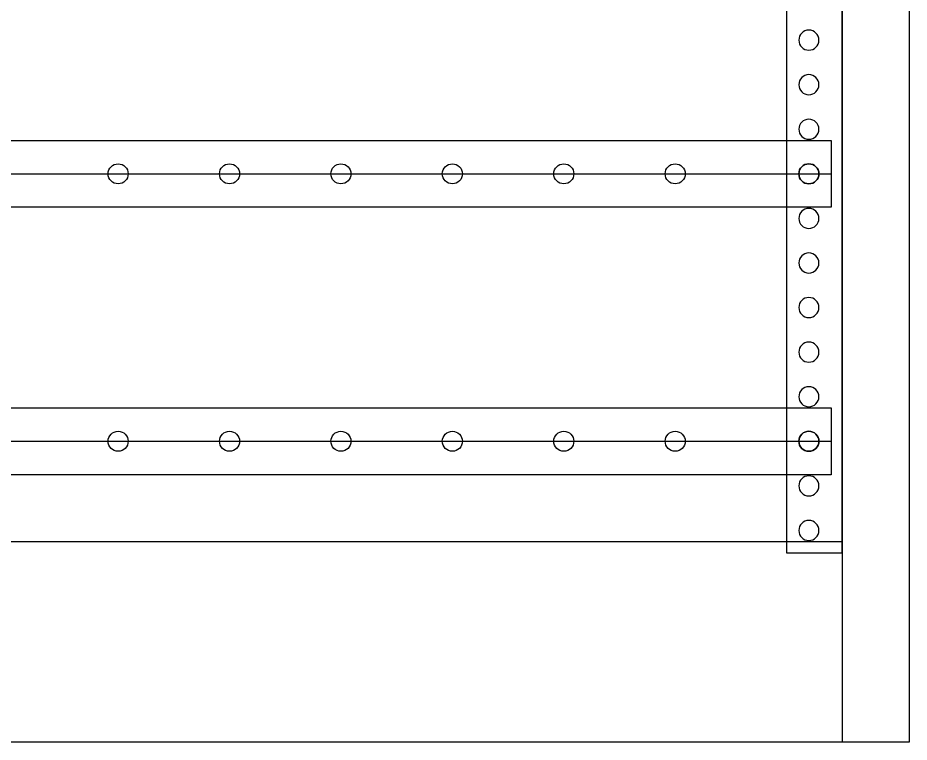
# Model space of a CAD drawing. Extents: x 1581747 to 1582547, y 397967 to 400167.
# Drawn here: x 1582146.9 to 1582546.9, y 397966.7 to 398291.7 of the extents above; entities that cross this region are included whole.
import ezdxf

# ---------------------------------------------------------------- set-up
doc = ezdxf.new("R2010")
doc.units = 0
doc.header["$MEASUREMENT"] = 0
doc.linetypes.add('LYJS-XX', pattern=[0.35, 0.25, -0.1])
doc.layers.add('LY-JS-BJ', color=7, linetype='Continuous')
doc.layers.add('布置图', color=20, linetype='Continuous')

# ---------------------------------------------------------------- blocks, each defined once
blk = doc.blocks.new('*U26')
at = {"layer": 'LY-JS-BJ', "color": 0}
blk.add_circle((0, 0), 4.5, dxfattribs=at)
blk = doc.blocks.new('*U27')
at = {"layer": 'LY-JS-BJ', "color": 0, "linetype": 'ByBlock', "lineweight": -2, "transparency": 16777216}
for p in [(350, 0), (400, 0), (450, 0), (500, 0), (550, 0), (600, 0)]:
    blk.add_blockref('*U26', p, dxfattribs=at)
blk = doc.blocks.new('A$C7E8D6A90')
at = {"layer": 'LY-JS-BJ', "color": 4, "linetype": 'LYJS-XX'}
for p, q in [((-10, 120), (720, 120)), ((-10, 0), (720, 0))]:
    blk.add_line(p, q, dxfattribs=at)
at = {"layer": 'LY-JS-BJ', "color": 0}
for points in [[(-10, 135), (720, 135), (720, 105), (-10, 105)], [(-10, 15), (720, 15), (720, -15), (-10, -15)]]:
    blk.add_lwpolyline(points, close=True, dxfattribs=at)
for centre in [(710, 120), (710, 0)]:
    blk.add_circle(centre, 4.5, dxfattribs=at)
for p in [(50, 120), (50, 0)]:
    blk.add_blockref('*U27', p, dxfattribs=at)
blk = doc.blocks.new('*U29')
at = {"layer": 'LY-JS-BJ', "color": 6}
blk.add_circle((0, 0), 4.5, dxfattribs=at)
blk = doc.blocks.new('*U30')
at = {"layer": 'LY-JS-BJ', "color": 0, "linetype": 'ByBlock', "lineweight": -2, "transparency": 16777216}
for p in [(0, -1760), (0, -1780), (0, -1800), (0, -1820), (0, -1840), (0, -1860), (0, -1880), (0, -1900), (0, -1920), (0, -1940), (0, -1960), (0, -1980)]:
    blk.add_blockref('*U29', p, dxfattribs=at)

msp = doc.modelspace()

# ---------------------------------------------------------------- linework, layer by layer
at = {"layer": 'LY-JS-BJ', "color": 6, "ltscale": 50}
for points in [[(1582516.85, 400111.71), (1582516.85, 397966.71)], [(1581776.85, 398056.71), (1582516.85, 398056.71)]]:
    msp.add_lwpolyline(points, dxfattribs=at)
at = {"layer": 'LY-JS-BJ', "color": 6, "lineweight": -3}
msp.add_lwpolyline([(1582491.85, 400051.71), (1582491.85, 398051.71), (1582516.85, 398051.71), (1582516.85, 400051.71)], close=True, dxfattribs=at)
at = {"layer": '布置图', "ltscale": 50}
msp.add_lwpolyline([(1581746.85, 400166.71), (1582546.85, 400166.71), (1582546.85, 397966.71), (1581746.85, 397966.71)], close=True, dxfattribs=at)

# ---------------------------------------------------------------- block references
at = {"layer": 'LY-JS-BJ', "color": 6, "lineweight": -3, "xscale": -1}
msp.add_blockref('*U30', (1582501.85, 400041.71), dxfattribs=at)
at = {"layer": 'LY-JS-BJ', "color": 6, "lineweight": -3}
msp.add_blockref('A$C7E8D6A90', (1581791.85, 398101.71), dxfattribs=at)

doc.saveas('drawing.dxf')
